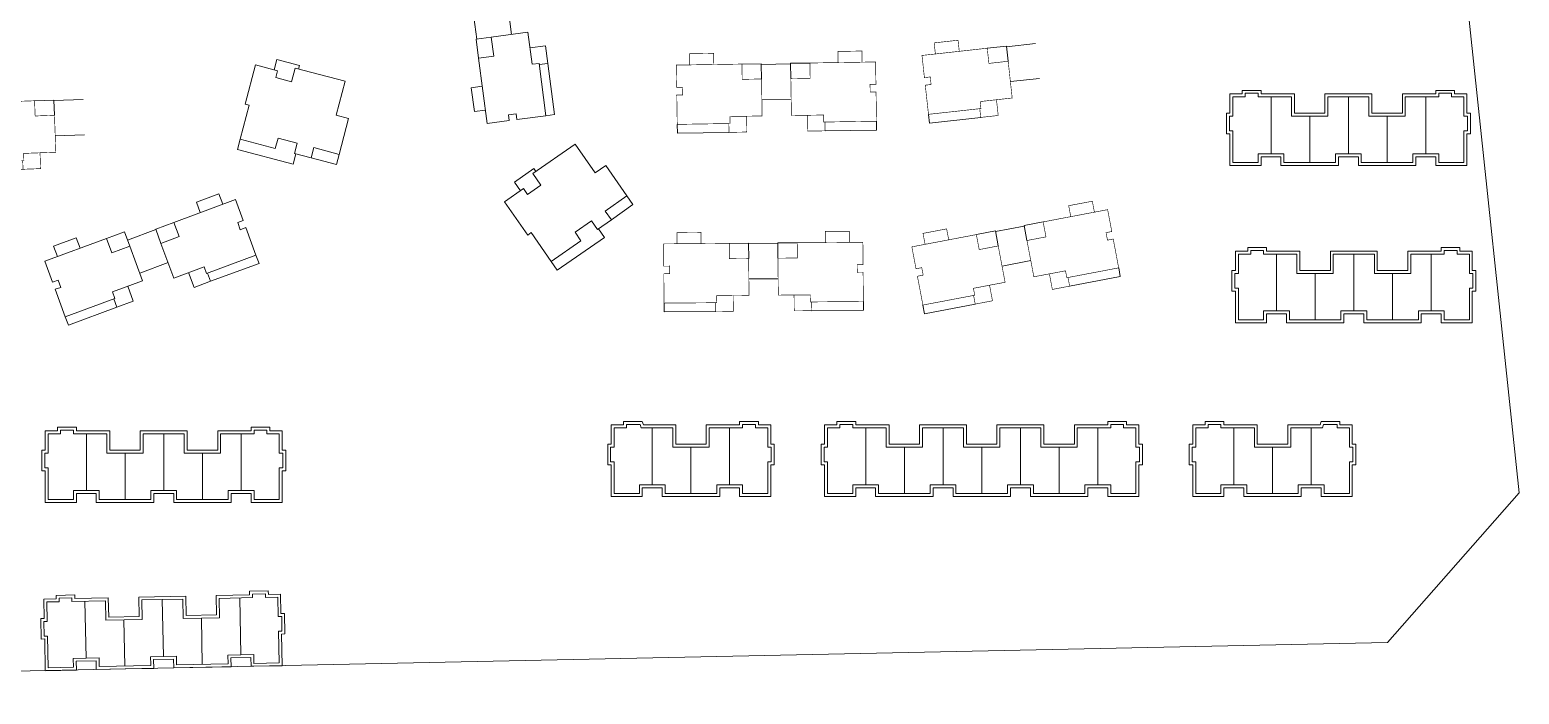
# Model space of a CAD drawing. Extents: x 110900 to 173900, y 7197 to 51694.
# Drawn here: x 116279 to 118819, y 13488 to 14620 of the extents above; entities that cross this region are included whole.
import ezdxf

# ---------------------------------------------------------------- set-up
doc = ezdxf.new("R2010")
doc.units = 0
doc.header["$LTSCALE"] = 1000
doc.header["$MEASUREMENT"] = 0
doc.layers.add('140', color=2, linetype='Continuous', lineweight=5)
doc.layers.add('DingDianTu', color=5, linetype='Continuous', lineweight=0)

# ---------------------------------------------------------------- blocks, each defined once
blk = doc.blocks.new('dafasfd')
at = {"layer": 'DingDianTu', "color": 7, "const_width": 100}
blk.add_lwpolyline([(36368038, 16363912), (36368954, 16361479), (36372042, 16362641), (36374261, 16356745), (36369114, 16354807), (36369537, 16353684), (36361113, 16350514), (36359352, 16355194), (36360288, 16355546), (36359830, 16356763), (36358894, 16356410), (36357556, 16359967)], close=True, dxfattribs=at)
for points in [[(36363546, 16362221), (36362876, 16363999), (36359039, 16362555), (36359708, 16360777)], [(36371734, 16355794), (36372686, 16353267), (36369878, 16352210), (36369350, 16353614)]]:
    blk.add_lwpolyline(points, dxfattribs=at)
at = {"layer": 'DingDianTu', "color": 7}
for points in [[(36368038, 16363912), (36371127, 16365074), (36372042, 16362641)], [(36369878, 16352210), (36361642, 16349110), (36361113, 16350514)]]:
    blk.add_lwpolyline(points, dxfattribs=at)
blk = doc.blocks.new('*E30')
at = {"layer": 'DingDianTu', "color": 7, "xscale": 0.001000002024510444, "yscale": 0.001000000163912773, "zscale": 0.001, "rotation": 339.3761177849276}
blk.add_blockref('dafasfd', (22612.58, -20413.34), dxfattribs=at)
blk = doc.blocks.new('*E462')
at = {"layer": 'DingDianTu', "color": 7, "xscale": 0.001000002024510444, "yscale": 0.001000000163912773, "zscale": 0.001, "rotation": 339.3761177849276}
blk.add_blockref('dafasfd', (22612.58, -20413.34), dxfattribs=at)
blk = doc.blocks.new('*E461')
at = {"layer": 'DingDianTu', "color": 7, "xscale": 0.001000002024510444, "yscale": 0.001000000163912773, "zscale": 0.001, "rotation": 339.3761177849276}
blk.add_blockref('dafasfd', (22612.58, -20413.34), dxfattribs=at)
blk = doc.blocks.new('*E460')
at = {"layer": 'DingDianTu', "color": 7, "xscale": 0.001000002024510444, "yscale": 0.001000000163912773, "zscale": 0.001, "rotation": 339.3761177849276}
blk.add_blockref('dafasfd', (22612.58, -20413.34), dxfattribs=at)
blk = doc.blocks.new('*E459')
at = {"layer": 'DingDianTu', "color": 7, "xscale": 0.001000002024510444, "yscale": 0.001000000163912773, "zscale": 0.001, "rotation": 339.3761177849276}
blk.add_blockref('dafasfd', (22612.58, -20413.34), dxfattribs=at)
blk = doc.blocks.new('*E458')
at = {"layer": 'DingDianTu', "color": 7, "xscale": 0.001000002024510444, "yscale": 0.001000000163912773, "zscale": 0.001, "rotation": 339.3761177849276}
blk.add_blockref('dafasfd', (22612.58, -20413.34), dxfattribs=at)

msp = doc.modelspace()

# ---------------------------------------------------------------- linework, layer by layer
at = {"layer": '140', "color": 7}
for p, q in [((118819.5, 13831.2), (118410.9, 17685.5)), ((117094.1, 14661.8), (117100.6, 14612.3)), ((117034.6, 14654), (117041.2, 14604.4)), ((117065.9, 14607.7), (117128.4, 14615.9)), ((117128.4, 14615.9), (117135.6, 14561.4)), ((117040.2, 14604.3), (117065.9, 14607.7)), ((117044.5, 14571.6), (117040.2, 14604.3)), ((117070.3, 14575), (117065.9, 14607.7)), ((117131.9, 14589.2), (117158.7, 14592.7)), ((117158.7, 14592.7), (117162.6, 14563)), ((117994.6, 14596.9), (117944.9, 14591.4)), ((116646.2, 14493.6), (116663.8, 14560.3)), ((116663.8, 14560.3), (116701.5, 14550.4)), ((116700.3, 14569.3), (116695.7, 14551.9)), ((116738.9, 14559.1), (116700.3, 14569.3)), ((116737.4, 14553.3), (116738.9, 14559.1)), ((117044.5, 14571.6), (117070.3, 14575)), ((117059.2, 14460.5), (117044.5, 14571.6)), ((117135.6, 14561.4), (117147.5, 14563)), ((117147.5, 14563), (117159.3, 14473.7)), ((117162.6, 14563), (117147.8, 14561)), ((117162.6, 14563), (117174.2, 14475.7)), ((117576.7, 14562.1), (117526.7, 14561.3)), ((116701.5, 14550.4), (116698.4, 14538.8)), ((116698.4, 14538.8), (116725.5, 14531.6)), ((116725.5, 14531.6), (116731.6, 14554.9)), ((116731.6, 14554.9), (116816.7, 14532.5)), ((116816.7, 14532.5), (116801.5, 14474.4)), ((118001.2, 14537.3), (117951.5, 14531.8)), ((117050.8, 14524), (117031.9, 14521.5)), ((117031.9, 14521.5), (117037.3, 14480.8)), ((118326.1, 14477.9), (118326.1, 14510.9)), ((118326.1, 14510.9), (118347.1, 14510.9)), ((118347.1, 14510.9), (118347.1, 14516.9)), ((118347.1, 14516.9), (118379.1, 14516.9)), ((118352.1, 14505.9), (118352.1, 14511.9)), ((118352.1, 14511.9), (118374.1, 14511.9)), ((118374.1, 14511.9), (118374.1, 14505.9)), ((118379.1, 14516.9), (118379.1, 14510.9)), ((118379.1, 14510.9), (118436.1, 14510.9)), ((118436.1, 14510.9), (118436.1, 14477.9)), ((118488.1, 14477.9), (118488.1, 14510.9)), ((118488.1, 14510.9), (118568.1, 14510.9)), ((118568.1, 14510.9), (118568.1, 14477.9)), ((118620.1, 14477.9), (118620.1, 14510.9)), ((118620.1, 14510.9), (118677.1, 14510.9)), ((118677.1, 14510.9), (118677.1, 14516.9)), ((118677.1, 14516.9), (118709.1, 14516.9)), ((118704.1, 14511.9), (118682.1, 14511.9)), ((118682.1, 14511.9), (118682.1, 14505.9)), ((118704.1, 14505.9), (118704.1, 14511.9)), ((118709.1, 14516.9), (118709.1, 14510.9)), ((118709.1, 14510.9), (118730.1, 14510.9)), ((118730.1, 14510.9), (118730.1, 14477.9)), ((116370, 14501.3), (116320.1, 14499.5)), ((116637.7, 14433.7), (116653, 14491.8)), ((116653, 14491.8), (116646.2, 14493.6)), ((117037.3, 14480.8), (117056.1, 14483.3)), ((117577.6, 14502.1), (117527.6, 14501.3)), ((118331.1, 14472.9), (118331.1, 14505.9)), ((118331.1, 14505.9), (118352.1, 14505.9)), ((118374.1, 14505.9), (118431.1, 14505.9)), ((118396.1, 14408.9), (118396.1, 14505.9)), ((118431.1, 14505.9), (118431.1, 14472.9)), ((118493.1, 14472.9), (118493.1, 14505.9)), ((118493.1, 14505.9), (118528.1, 14505.9)), ((118528.1, 14408.9), (118528.1, 14505.9)), ((118528.1, 14408.9), (118528.1, 14505.9)), ((118528.1, 14408.9), (118528.1, 14505.9)), ((118528.1, 14408.9), (118528.1, 14505.9)), ((118563.1, 14505.9), (118528.1, 14505.9)), ((118563.1, 14472.9), (118563.1, 14505.9)), ((118682.1, 14505.9), (118625.1, 14505.9)), ((118625.1, 14505.9), (118625.1, 14472.9)), ((118660.1, 14408.9), (118660.1, 14505.9)), ((118725.1, 14505.9), (118704.1, 14505.9)), ((118725.1, 14472.9), (118725.1, 14505.9)), ((116801.5, 14474.4), (116822.7, 14468.9)), ((116822.7, 14468.9), (116806.7, 14407.9)), ((117096.8, 14465.5), (117059.2, 14460.5)), ((117108.4, 14477.1), (117095.5, 14475.4)), ((117095.5, 14475.4), (117096.8, 14465.5)), ((117109.7, 14467.2), (117108.4, 14477.1)), ((117159.3, 14473.7), (117109.7, 14467.2)), ((117174.2, 14475.7), (117159.3, 14473.7)), ((118320.1, 14442.9), (118320.1, 14477.9)), ((118320.1, 14477.9), (118326.1, 14477.9)), ((118325.1, 14447.9), (118325.1, 14472.9)), ((118325.1, 14472.9), (118331.1, 14472.9)), ((118431.1, 14472.9), (118493.1, 14472.9)), ((118436.1, 14477.9), (118488.1, 14477.9)), ((118462.1, 14472.9), (118462.1, 14393.9)), ((118462.1, 14472.9), (118462.1, 14393.9)), ((118625.1, 14472.9), (118563.1, 14472.9)), ((118568.1, 14477.9), (118620.1, 14477.9)), ((118594.1, 14472.9), (118594.1, 14393.9)), ((118594.1, 14472.9), (118594.1, 14393.9)), ((118731.1, 14472.9), (118725.1, 14472.9)), ((118730.1, 14477.9), (118736.1, 14477.9)), ((118731.1, 14447.9), (118731.1, 14472.9)), ((118736.1, 14477.9), (118736.1, 14442.9)), ((116372.2, 14441.3), (116322.3, 14439.5)), ((116633.2, 14416.3), (116637.7, 14433.7)), ((116697.7, 14418), (116637.7, 14433.7)), ((116702.3, 14435.4), (116697.7, 14418)), ((116735.2, 14426.7), (116702.3, 14435.4)), ((118326.1, 14442.9), (118320.1, 14442.9)), ((118331.1, 14447.9), (118325.1, 14447.9)), ((118326.1, 14388.9), (118326.1, 14442.9)), ((118331.1, 14393.9), (118331.1, 14447.9)), ((118725.1, 14393.9), (118725.1, 14447.9)), ((118725.1, 14447.9), (118731.1, 14447.9)), ((118736.1, 14442.9), (118730.1, 14442.9)), ((118730.1, 14442.9), (118730.1, 14388.9)), ((116727.9, 14391.4), (116633.2, 14416.3)), ((116732.5, 14408.8), (116727.9, 14391.4)), ((116730.6, 14409.3), (116735.2, 14426.7)), ((116758.6, 14402), (116730.6, 14409.3)), ((116763.2, 14419.4), (116758.6, 14402)), ((116806.7, 14407.9), (116763.2, 14419.4)), ((116806.7, 14407.9), (116802.1, 14390.5)), ((117137, 14375.2), (117209.3, 14425.4)), ((117209.3, 14425.4), (117243.5, 14376.2)), ((118418.1, 14408.9), (118374.1, 14408.9)), ((118374.1, 14408.9), (118374.1, 14393.9)), ((118418.1, 14393.9), (118418.1, 14408.9)), ((118528.1, 14408.9), (118506.1, 14408.9)), ((118506.1, 14408.9), (118506.1, 14396.4)), ((118528.1, 14408.9), (118550.1, 14408.9)), ((118550.1, 14408.9), (118550.1, 14396.4)), ((118638.1, 14393.9), (118638.1, 14408.9)), ((118638.1, 14408.9), (118682.1, 14408.9)), ((118682.1, 14408.9), (118682.1, 14393.9)), ((116802.1, 14390.5), (116758.6, 14402)), ((117138.5, 14383.5), (117105.7, 14360.7)), ((117141.9, 14378.6), (117138.5, 14383.5)), ((117243.5, 14376.2), (117261.6, 14388.7)), ((117261.6, 14388.7), (117297.5, 14337)), ((118379.1, 14388.9), (118326.1, 14388.9)), ((118374.1, 14393.9), (118331.1, 14393.9)), ((118413.1, 14403.9), (118379.1, 14403.9)), ((118379.1, 14403.9), (118379.1, 14388.9)), ((118413.1, 14388.9), (118413.1, 14403.9)), ((118462.1, 14388.9), (118413.1, 14388.9)), ((118506.1, 14393.9), (118418.1, 14393.9)), ((118511.1, 14388.9), (118462.1, 14388.9)), ((118506.1, 14396.4), (118506.1, 14393.9)), ((118545.1, 14403.9), (118511.1, 14403.9)), ((118511.1, 14403.9), (118511.1, 14388.9)), ((118545.1, 14388.9), (118545.1, 14403.9)), ((118643.1, 14388.9), (118545.1, 14388.9)), ((118550.1, 14396.4), (118550.1, 14393.9)), ((118550.1, 14393.9), (118638.1, 14393.9)), ((118677.1, 14403.9), (118643.1, 14403.9)), ((118643.1, 14403.9), (118643.1, 14388.9)), ((118677.1, 14388.9), (118677.1, 14403.9)), ((118730.1, 14388.9), (118677.1, 14388.9)), ((118682.1, 14393.9), (118725.1, 14393.9)), ((117105.7, 14360.7), (117115.9, 14345.9)), ((117127.7, 14339.5), (117150.7, 14355.5)), ((117150.7, 14355.5), (117137, 14375.2)), ((116629.7, 14330.8), (116524.6, 14292)), ((116563, 14326.5), (116601.5, 14340.7)), ((116601.5, 14340.7), (116608.1, 14322.9)), ((116642.8, 14295.2), (116629.7, 14330.8)), ((117088.8, 14327.1), (117120.9, 14349.4)), ((117120.9, 14349.4), (117127.7, 14339.5)), ((117297.5, 14337), (117260.6, 14311.3)), ((117297.5, 14337), (117307.8, 14322.2)), ((116569.6, 14308.7), (116563, 14326.5)), ((117128.2, 14270.4), (117088.8, 14327.1)), ((117260.6, 14311.3), (117270.9, 14296.5)), ((117307.8, 14322.2), (117270.9, 14296.5)), ((116445.7, 14261.8), (116494, 14279.6)), ((116524.6, 14292), (116493.7, 14280.6)), ((116493.7, 14280.6), (116502.7, 14256.2)), ((116524.6, 14292), (116533.6, 14267.6)), ((116633.5, 14291.7), (116642.8, 14295.2)), ((116638, 14279.5), (116633.5, 14291.7)), ((116647.3, 14283), (116638, 14279.5)), ((116664.7, 14236.1), (116647.3, 14283)), ((117236.8, 14294.8), (117208.9, 14275.3)), ((117247.1, 14280), (117236.8, 14294.8)), ((117270.9, 14296.5), (117247.1, 14280)), ((117248.7, 14281.1), (117259, 14266.3)), ((117975.2, 14285.6), (117926.1, 14276.3)), ((116304.5, 14225.6), (116409.6, 14264.4)), ((116358, 14265.6), (116319.5, 14251.4)), ((116364.6, 14247.8), (116358, 14265.6)), ((116409.6, 14264.4), (116440.5, 14275.9)), ((116409.6, 14264.4), (116418.6, 14240)), ((116440.5, 14275.9), (116449.5, 14251.5)), ((116533.6, 14267.6), (116502.7, 14256.2)), ((116502.7, 14256.2), (116524.5, 14197.1)), ((117134, 14274.4), (117128.2, 14270.4)), ((117168.2, 14225.2), (117134, 14274.4)), ((117219.1, 14260.6), (117168.2, 14225.2)), ((117259, 14266.3), (117178.5, 14210.4)), ((117208.9, 14275.3), (117219.1, 14260.6)), ((117555, 14255.9), (117505, 14255.5)), ((116319.5, 14251.4), (116326.1, 14233.6)), ((116418.6, 14240), (116449.5, 14251.5)), ((116449.5, 14251.5), (116471.4, 14192.4)), ((116580.3, 14204.9), (116664.7, 14236.1)), ((116669.9, 14222), (116664.7, 14236.1)), ((118335.4, 14209.9), (118335.4, 14242.9)), ((118335.4, 14242.9), (118356.4, 14242.9)), ((118340.4, 14204.9), (118340.4, 14237.9)), ((118340.4, 14237.9), (118361.4, 14237.9)), ((118356.4, 14242.9), (118356.4, 14248.9)), ((118356.4, 14248.9), (118388.4, 14248.9)), ((118361.4, 14237.9), (118361.4, 14243.9)), ((118361.4, 14243.9), (118383.4, 14243.9)), ((118383.4, 14243.9), (118383.4, 14237.9)), ((118383.4, 14237.9), (118440.4, 14237.9)), ((118388.4, 14248.9), (118388.4, 14242.9)), ((118388.4, 14242.9), (118445.4, 14242.9)), ((118405.4, 14140.9), (118405.4, 14237.9)), ((118440.4, 14237.9), (118440.4, 14204.9)), ((118445.4, 14242.9), (118445.4, 14209.9)), ((118497.4, 14209.9), (118497.4, 14242.9)), ((118497.4, 14242.9), (118577.4, 14242.9)), ((118502.4, 14204.9), (118502.4, 14237.9)), ((118502.4, 14237.9), (118537.4, 14237.9)), ((118537.4, 14140.9), (118537.4, 14237.9)), ((118537.4, 14140.9), (118537.4, 14237.9)), ((118537.4, 14140.9), (118537.4, 14237.9)), ((118537.4, 14140.9), (118537.4, 14237.9)), ((118572.4, 14237.9), (118537.4, 14237.9)), ((118572.4, 14204.9), (118572.4, 14237.9)), ((118577.4, 14242.9), (118577.4, 14209.9)), ((118629.4, 14209.9), (118629.4, 14242.9)), ((118629.4, 14242.9), (118686.4, 14242.9)), ((118691.4, 14237.9), (118634.4, 14237.9)), ((118634.4, 14237.9), (118634.4, 14204.9)), ((118669.4, 14140.9), (118669.4, 14237.9)), ((118686.4, 14242.9), (118686.4, 14248.9)), ((118686.4, 14248.9), (118718.4, 14248.9)), ((118713.4, 14243.9), (118691.4, 14243.9)), ((118691.4, 14243.9), (118691.4, 14237.9)), ((118713.4, 14237.9), (118713.4, 14243.9)), ((118734.4, 14237.9), (118713.4, 14237.9)), ((118718.4, 14248.9), (118718.4, 14242.9)), ((118718.4, 14242.9), (118739.4, 14242.9)), ((118734.4, 14204.9), (118734.4, 14237.9)), ((118739.4, 14242.9), (118739.4, 14209.9)), ((116317.7, 14190), (116304.5, 14225.6)), ((116466.5, 14205.5), (116514.8, 14223.4)), ((116524.5, 14197.1), (116576.1, 14216.2)), ((116549.8, 14206.5), (116559.2, 14181.1)), ((116576.1, 14216.2), (116580.3, 14204.9)), ((116587.3, 14191.5), (116582.1, 14205.6)), ((116587.3, 14191.5), (116669.9, 14222)), ((117178.5, 14210.4), (117168.2, 14225.2)), ((117986.4, 14226.7), (117937.3, 14217.3)), ((118329.4, 14174.9), (118329.4, 14209.9)), ((118329.4, 14209.9), (118335.4, 14209.9)), ((118334.4, 14179.9), (118334.4, 14204.9)), ((118334.4, 14204.9), (118340.4, 14204.9)), ((118440.4, 14204.9), (118502.4, 14204.9)), ((118445.4, 14209.9), (118497.4, 14209.9)), ((118471.4, 14204.9), (118471.4, 14125.9)), ((118471.4, 14204.9), (118471.4, 14125.9)), ((118634.4, 14204.9), (118572.4, 14204.9)), ((118577.4, 14209.9), (118629.4, 14209.9)), ((118603.4, 14204.9), (118603.4, 14125.9)), ((118603.4, 14204.9), (118603.4, 14125.9)), ((118740.4, 14204.9), (118734.4, 14204.9)), ((118739.4, 14209.9), (118745.4, 14209.9)), ((118740.4, 14179.9), (118740.4, 14204.9)), ((118745.4, 14209.9), (118745.4, 14174.9)), ((116327.1, 14193.4), (116317.7, 14190)), ((116322.2, 14177.8), (116331.6, 14181.2)), ((116339.5, 14130.9), (116322.2, 14177.8)), ((116331.6, 14181.2), (116327.1, 14193.4)), ((116471.4, 14192.4), (116419.8, 14173.3)), ((116446.1, 14183), (116455.4, 14157.7)), ((116559.2, 14181.1), (116587.3, 14191.5)), ((117555.4, 14195.9), (117505.4, 14195.5)), ((118340.4, 14179.9), (118334.4, 14179.9)), ((118340.4, 14125.9), (118340.4, 14179.9)), ((118734.4, 14125.9), (118734.4, 14179.9)), ((118734.4, 14179.9), (118740.4, 14179.9)), ((116424, 14162.1), (116339.5, 14130.9)), ((116419.8, 14173.3), (116424, 14162.1)), ((116427.3, 14147.3), (116422.1, 14161.4)), ((116455.4, 14157.7), (116427.3, 14147.3)), ((118335.4, 14174.9), (118329.4, 14174.9)), ((118335.4, 14120.9), (118335.4, 14174.9)), ((118745.4, 14174.9), (118739.4, 14174.9)), ((118739.4, 14174.9), (118739.4, 14120.9)), ((116344.7, 14116.8), (116339.5, 14130.9)), ((116427.3, 14147.3), (116344.7, 14116.8)), ((118383.4, 14125.9), (118340.4, 14125.9)), ((118427.4, 14140.9), (118383.4, 14140.9)), ((118383.4, 14140.9), (118383.4, 14125.9)), ((118422.4, 14135.9), (118388.4, 14135.9)), ((118388.4, 14135.9), (118388.4, 14120.9)), ((118422.4, 14120.9), (118422.4, 14135.9)), ((118427.4, 14125.9), (118427.4, 14140.9)), ((118515.4, 14125.9), (118427.4, 14125.9)), ((118537.4, 14140.9), (118515.4, 14140.9)), ((118515.4, 14140.9), (118515.4, 14128.4)), ((118515.4, 14128.4), (118515.4, 14125.9)), ((118554.4, 14135.9), (118520.4, 14135.9)), ((118520.4, 14135.9), (118520.4, 14120.9)), ((118537.4, 14140.9), (118559.4, 14140.9)), ((118554.4, 14120.9), (118554.4, 14135.9)), ((118559.4, 14140.9), (118559.4, 14128.4)), ((118559.4, 14128.4), (118559.4, 14125.9)), ((118559.4, 14125.9), (118647.4, 14125.9)), ((118647.4, 14125.9), (118647.4, 14140.9)), ((118647.4, 14140.9), (118691.4, 14140.9)), ((118686.4, 14135.9), (118652.4, 14135.9)), ((118652.4, 14135.9), (118652.4, 14120.9)), ((118686.4, 14120.9), (118686.4, 14135.9)), ((118691.4, 14140.9), (118691.4, 14125.9)), ((118691.4, 14125.9), (118734.4, 14125.9)), ((118388.4, 14120.9), (118335.4, 14120.9)), ((118471.4, 14120.9), (118422.4, 14120.9)), ((118520.4, 14120.9), (118471.4, 14120.9)), ((118652.4, 14120.9), (118554.4, 14120.9)), ((118739.4, 14120.9), (118686.4, 14120.9)), ((117291.7, 13946.6), (117291.7, 13952.6)), ((117291.7, 13952.6), (117323.7, 13952.6)), ((117323.7, 13952.6), (117325.5, 13946.6)), ((117489.7, 13946.6), (117489.7, 13952.6)), ((117489.7, 13952.6), (117521.7, 13952.6)), ((117521.7, 13952.6), (117521.7, 13946.6)), ((117655.7, 13946.6), (117655.7, 13952.6)), ((117655.7, 13952.6), (117687.7, 13952.6)), ((117687.7, 13952.6), (117687.7, 13946.6)), ((118117.7, 13946.6), (118117.7, 13952.6)), ((118117.7, 13952.6), (118149.7, 13952.6)), ((118149.7, 13952.6), (118149.7, 13946.6)), ((118315.7, 13952.6), (118283.7, 13952.6)), ((118283.7, 13952.6), (118283.7, 13946.6)), ((118315.7, 13946.6), (118315.7, 13952.6)), ((118481.7, 13952.6), (118480, 13946.6)), ((118513.7, 13952.6), (118481.7, 13952.6)), ((118513.7, 13946.6), (118513.7, 13952.6)), ((116326.4, 13936.7), (116305.4, 13936.7)), ((116305.4, 13936.7), (116305.4, 13903.7)), ((116310.4, 13898.7), (116310.4, 13931.7)), ((116310.4, 13931.7), (116331.4, 13931.7)), ((116358.4, 13942.7), (116326.4, 13942.7)), ((116326.4, 13942.7), (116326.4, 13936.7)), ((116331.4, 13931.7), (116331.4, 13937.7)), ((116331.4, 13937.7), (116353.4, 13937.7)), ((116353.4, 13937.7), (116353.4, 13931.7)), ((116353.4, 13931.7), (116410.4, 13931.7)), ((116358.4, 13936.7), (116358.4, 13942.7)), ((116415.4, 13936.7), (116358.4, 13936.7)), ((116375.4, 13834.7), (116375.4, 13931.7)), ((116410.4, 13931.7), (116410.4, 13898.7)), ((116415.4, 13903.7), (116415.4, 13936.7)), ((116547.4, 13936.7), (116467.4, 13936.7)), ((116467.4, 13936.7), (116467.4, 13903.7)), ((116472.4, 13898.7), (116472.4, 13931.7)), ((116472.4, 13931.7), (116507.4, 13931.7)), ((116507.4, 13834.7), (116507.4, 13931.7)), ((116507.4, 13834.7), (116507.4, 13931.7)), ((116542.4, 13931.7), (116507.4, 13931.7)), ((116507.4, 13834.7), (116507.4, 13931.7)), ((116507.4, 13834.7), (116507.4, 13931.7)), ((116542.4, 13898.7), (116542.4, 13931.7)), ((116547.4, 13903.7), (116547.4, 13936.7)), ((116656.4, 13936.7), (116599.4, 13936.7)), ((116599.4, 13936.7), (116599.4, 13903.7)), ((116661.4, 13931.7), (116604.4, 13931.7)), ((116604.4, 13931.7), (116604.4, 13898.7)), ((116639.4, 13834.7), (116639.4, 13931.7)), ((116688.4, 13942.7), (116656.4, 13942.7)), ((116656.4, 13942.7), (116656.4, 13936.7)), ((116683.4, 13937.7), (116661.4, 13937.7)), ((116661.4, 13937.7), (116661.4, 13931.7)), ((116683.4, 13931.7), (116683.4, 13937.7)), ((116704.4, 13931.7), (116683.4, 13931.7)), ((116688.4, 13936.7), (116688.4, 13942.7)), ((116709.4, 13936.7), (116688.4, 13936.7)), ((116704.4, 13898.7), (116704.4, 13931.7)), ((116709.4, 13903.7), (116709.4, 13936.7)), ((117270.7, 13913.6), (117270.7, 13946.6)), ((117270.7, 13946.6), (117291.7, 13946.6)), ((117275.7, 13908.6), (117275.7, 13941.6)), ((117275.7, 13941.6), (117296.7, 13941.6)), ((117296.7, 13941.6), (117296.7, 13947.6)), ((117296.7, 13947.6), (117320, 13947.6)), ((117320, 13947.6), (117321.7, 13941.6)), ((117321.7, 13941.6), (117375.7, 13941.6)), ((117325.5, 13946.6), (117380.7, 13946.6)), ((117340.7, 13844.6), (117340.7, 13941.6)), ((117375.7, 13941.6), (117375.7, 13908.6)), ((117380.7, 13946.6), (117380.7, 13913.6)), ((117432.7, 13913.6), (117432.7, 13946.6)), ((117432.7, 13946.6), (117489.7, 13946.6)), ((117437.7, 13908.6), (117437.7, 13941.6)), ((117437.7, 13941.6), (117494.7, 13941.6)), ((117472.7, 13844.6), (117472.7, 13941.6)), ((117494.7, 13941.6), (117494.7, 13947.6)), ((117494.7, 13947.6), (117516.7, 13947.6)), ((117516.7, 13947.6), (117516.7, 13941.6)), ((117516.7, 13941.6), (117537.7, 13941.6)), ((117521.7, 13946.6), (117542.7, 13946.6)), ((117537.7, 13941.6), (117537.7, 13908.6)), ((117542.7, 13946.6), (117542.7, 13913.6)), ((117634.7, 13913.6), (117634.7, 13946.6)), ((117634.7, 13946.6), (117655.7, 13946.6)), ((117639.7, 13908.6), (117639.7, 13941.6)), ((117639.7, 13941.6), (117660.7, 13941.6)), ((117660.7, 13941.6), (117660.7, 13947.6)), ((117660.7, 13947.6), (117682.7, 13947.6)), ((117682.7, 13947.6), (117682.7, 13941.6)), ((117682.7, 13941.6), (117739.7, 13941.6)), ((117687.7, 13946.6), (117744.7, 13946.6)), ((117704.7, 13844.6), (117704.7, 13941.6)), ((117739.7, 13941.6), (117739.7, 13908.6)), ((117744.7, 13946.6), (117744.7, 13913.6)), ((117796.7, 13913.6), (117796.7, 13946.6)), ((117796.7, 13946.6), (117876.7, 13946.6)), ((117801.7, 13908.6), (117801.7, 13941.6)), ((117801.7, 13941.6), (117871.7, 13941.6)), ((117836.7, 13844.6), (117836.7, 13941.6)), ((117836.7, 13844.6), (117836.7, 13941.6)), ((117871.7, 13941.6), (117871.7, 13908.6)), ((117876.7, 13946.6), (117876.7, 13913.6)), ((117928.7, 13913.6), (117928.7, 13946.6)), ((117928.7, 13946.6), (118008.7, 13946.6)), ((117933.7, 13908.6), (117933.7, 13941.6)), ((117933.7, 13941.6), (118003.7, 13941.6)), ((117968.7, 13844.6), (117968.7, 13941.6)), ((117968.7, 13844.6), (117968.7, 13941.6)), ((117968.7, 13844.6), (117968.7, 13941.6)), ((117968.7, 13844.6), (117968.7, 13941.6)), ((118003.7, 13941.6), (118003.7, 13908.6)), ((118008.7, 13946.6), (118008.7, 13913.6)), ((118060.7, 13913.6), (118060.7, 13946.6)), ((118060.7, 13946.6), (118117.7, 13946.6)), ((118065.7, 13908.6), (118065.7, 13941.6)), ((118065.7, 13941.6), (118122.7, 13941.6)), ((118100.7, 13844.6), (118100.7, 13941.6)), ((118122.7, 13941.6), (118122.7, 13947.6)), ((118122.7, 13947.6), (118144.7, 13947.6)), ((118144.7, 13947.6), (118144.7, 13941.6)), ((118144.7, 13941.6), (118165.7, 13941.6)), ((118149.7, 13946.6), (118170.7, 13946.6)), ((118165.7, 13941.6), (118165.7, 13908.6)), ((118170.7, 13946.6), (118170.7, 13913.6)), ((118283.7, 13946.6), (118262.7, 13946.6)), ((118262.7, 13946.6), (118262.7, 13913.6)), ((118288.7, 13941.6), (118267.7, 13941.6)), ((118267.7, 13941.6), (118267.7, 13908.6)), ((118310.7, 13947.6), (118288.7, 13947.6)), ((118288.7, 13947.6), (118288.7, 13941.6)), ((118310.7, 13941.6), (118310.7, 13947.6)), ((118367.7, 13941.6), (118310.7, 13941.6)), ((118372.7, 13946.6), (118315.7, 13946.6)), ((118332.7, 13844.6), (118332.7, 13941.6)), ((118367.7, 13908.6), (118367.7, 13941.6)), ((118372.7, 13913.6), (118372.7, 13946.6)), ((118480, 13946.6), (118424.7, 13946.6)), ((118424.7, 13946.6), (118424.7, 13913.6)), ((118483.7, 13941.6), (118429.7, 13941.6)), ((118429.7, 13941.6), (118429.7, 13908.6)), ((118464.7, 13844.6), (118464.7, 13941.6)), ((118485.5, 13947.6), (118483.7, 13941.6)), ((118508.7, 13947.6), (118485.5, 13947.6)), ((118508.7, 13941.6), (118508.7, 13947.6)), ((118529.7, 13941.6), (118508.7, 13941.6)), ((118534.7, 13946.6), (118513.7, 13946.6)), ((118529.7, 13908.6), (118529.7, 13941.6)), ((118534.7, 13913.6), (118534.7, 13946.6)), ((116305.4, 13903.7), (116299.4, 13903.7)), ((116299.4, 13903.7), (116299.4, 13868.7)), ((116304.4, 13873.7), (116304.4, 13898.7)), ((116304.4, 13898.7), (116310.4, 13898.7)), ((116410.4, 13898.7), (116472.4, 13898.7)), ((116467.4, 13903.7), (116415.4, 13903.7)), ((116441.4, 13898.7), (116441.4, 13819.7)), ((116441.4, 13898.7), (116441.4, 13819.7)), ((116604.4, 13898.7), (116542.4, 13898.7)), ((116599.4, 13903.7), (116547.4, 13903.7)), ((116573.4, 13898.7), (116573.4, 13819.7)), ((116573.4, 13898.7), (116573.4, 13819.7)), ((116710.4, 13898.7), (116704.4, 13898.7)), ((116715.4, 13903.7), (116709.4, 13903.7)), ((116710.4, 13873.7), (116710.4, 13898.7)), ((116715.4, 13868.7), (116715.4, 13903.7)), ((117264.7, 13878.6), (117264.7, 13913.6)), ((117264.7, 13913.6), (117270.7, 13913.6)), ((117269.7, 13883.6), (117269.7, 13908.6)), ((117269.7, 13908.6), (117275.7, 13908.6)), ((117375.7, 13908.6), (117437.7, 13908.6)), ((117380.7, 13913.6), (117432.7, 13913.6)), ((117406.7, 13908.6), (117406.7, 13829.6)), ((117537.7, 13908.6), (117543.7, 13908.6)), ((117542.7, 13913.6), (117548.7, 13913.6)), ((117543.7, 13908.6), (117543.7, 13883.6)), ((117548.7, 13913.6), (117548.7, 13878.6)), ((117628.7, 13878.6), (117628.7, 13913.6)), ((117628.7, 13913.6), (117634.7, 13913.6)), ((117633.7, 13883.6), (117633.7, 13908.6)), ((117633.7, 13908.6), (117639.7, 13908.6)), ((117739.7, 13908.6), (117801.7, 13908.6)), ((117744.7, 13913.6), (117796.7, 13913.6)), ((117770.7, 13908.6), (117770.7, 13829.6)), ((117770.7, 13908.6), (117770.7, 13829.6)), ((117871.7, 13908.6), (117933.7, 13908.6)), ((117876.7, 13913.6), (117928.7, 13913.6)), ((117902.7, 13908.6), (117902.7, 13829.6)), ((117902.7, 13908.6), (117902.7, 13829.6)), ((117902.7, 13908.6), (117902.7, 13829.6)), ((117902.7, 13908.6), (117902.7, 13829.6)), ((118003.7, 13908.6), (118065.7, 13908.6)), ((118008.7, 13913.6), (118060.7, 13913.6)), ((118034.7, 13908.6), (118034.7, 13829.6)), ((118034.7, 13908.6), (118034.7, 13829.6)), ((118034.7, 13908.6), (118034.7, 13829.6)), ((118034.7, 13908.6), (118034.7, 13829.6)), ((118165.7, 13908.6), (118171.7, 13908.6)), ((118170.7, 13913.6), (118176.7, 13913.6)), ((118171.7, 13908.6), (118171.7, 13883.6)), ((118176.7, 13913.6), (118176.7, 13878.6)), ((118262.7, 13913.6), (118256.7, 13913.6)), ((118256.7, 13913.6), (118256.7, 13878.6)), ((118267.7, 13908.6), (118261.7, 13908.6)), ((118261.7, 13908.6), (118261.7, 13883.6)), ((118429.7, 13908.6), (118367.7, 13908.6)), ((118424.7, 13913.6), (118372.7, 13913.6)), ((118398.7, 13908.6), (118398.7, 13829.6)), ((118535.7, 13908.6), (118529.7, 13908.6)), ((118540.7, 13913.6), (118534.7, 13913.6)), ((118535.7, 13883.6), (118535.7, 13908.6)), ((118540.7, 13878.6), (118540.7, 13913.6)), ((116310.4, 13873.7), (116304.4, 13873.7)), ((116310.4, 13819.7), (116310.4, 13873.7)), ((116704.4, 13819.7), (116704.4, 13873.7)), ((116704.4, 13873.7), (116710.4, 13873.7)), ((117270.7, 13878.6), (117264.7, 13878.6)), ((117275.7, 13883.6), (117269.7, 13883.6)), ((117270.7, 13824.6), (117270.7, 13878.6)), ((117275.7, 13829.6), (117275.7, 13883.6)), ((117543.7, 13883.6), (117537.7, 13883.6)), ((117537.7, 13883.6), (117537.7, 13829.6)), ((117548.7, 13878.6), (117542.7, 13878.6)), ((117542.7, 13878.6), (117542.7, 13824.6)), ((117634.7, 13878.6), (117628.7, 13878.6)), ((117639.7, 13883.6), (117633.7, 13883.6)), ((117634.7, 13824.6), (117634.7, 13878.6)), ((117639.7, 13829.6), (117639.7, 13883.6)), ((118171.7, 13883.6), (118165.7, 13883.6)), ((118165.7, 13883.6), (118165.7, 13829.6)), ((118176.7, 13878.6), (118170.7, 13878.6)), ((118170.7, 13878.6), (118170.7, 13824.6)), ((118256.7, 13878.6), (118262.7, 13878.6)), ((118261.7, 13883.6), (118267.7, 13883.6)), ((118262.7, 13878.6), (118262.7, 13824.6)), ((118267.7, 13883.6), (118267.7, 13829.6)), ((118529.7, 13829.6), (118529.7, 13883.6)), ((118529.7, 13883.6), (118535.7, 13883.6)), ((118534.7, 13824.6), (118534.7, 13878.6)), ((118534.7, 13878.6), (118540.7, 13878.6)), ((116299.4, 13868.7), (116305.4, 13868.7)), ((116305.4, 13868.7), (116305.4, 13814.7)), ((116709.4, 13814.7), (116709.4, 13868.7)), ((116709.4, 13868.7), (116715.4, 13868.7)), ((116397.4, 13834.7), (116353.4, 13834.7)), ((116353.4, 13834.7), (116353.4, 13819.7)), ((116358.4, 13814.7), (116358.4, 13829.7)), ((116358.4, 13829.7), (116392.4, 13829.7)), ((116392.4, 13829.7), (116392.4, 13814.7)), ((116397.4, 13819.7), (116397.4, 13834.7)), ((116507.4, 13834.7), (116485.4, 13834.7)), ((116485.4, 13834.7), (116485.4, 13822.2)), ((116485.4, 13822.2), (116485.4, 13819.7)), ((116490.4, 13814.7), (116490.4, 13829.7)), ((116490.4, 13829.7), (116524.4, 13829.7)), ((116507.4, 13834.7), (116529.4, 13834.7)), ((116524.4, 13829.7), (116524.4, 13814.7)), ((116529.4, 13834.7), (116529.4, 13822.2)), ((116529.4, 13822.2), (116529.4, 13819.7)), ((116617.4, 13819.7), (116617.4, 13834.7)), ((116617.4, 13834.7), (116661.4, 13834.7)), ((116622.4, 13814.7), (116622.4, 13829.7)), ((116622.4, 13829.7), (116656.4, 13829.7)), ((116656.4, 13829.7), (116656.4, 13814.7)), ((116661.4, 13834.7), (116661.4, 13819.7)), ((117323.7, 13824.6), (117270.7, 13824.6)), ((117318.7, 13829.6), (117275.7, 13829.6)), ((117362.7, 13844.6), (117318.7, 13844.6)), ((117318.7, 13844.6), (117318.7, 13829.6)), ((117357.7, 13839.6), (117323.7, 13839.6)), ((117323.7, 13839.6), (117323.7, 13824.6)), ((117357.7, 13824.6), (117357.7, 13839.6)), ((117455.7, 13824.6), (117357.7, 13824.6)), ((117362.7, 13829.6), (117362.7, 13844.6)), ((117450.7, 13829.6), (117362.7, 13829.6)), ((117494.7, 13844.6), (117450.7, 13844.6)), ((117450.7, 13844.6), (117450.7, 13829.6)), ((117489.7, 13839.6), (117455.7, 13839.6)), ((117455.7, 13839.6), (117455.7, 13824.6)), ((117489.7, 13824.6), (117489.7, 13839.6)), ((117542.7, 13824.6), (117489.7, 13824.6)), ((117494.7, 13829.6), (117494.7, 13844.6)), ((117537.7, 13829.6), (117494.7, 13829.6)), ((117687.7, 13824.6), (117634.7, 13824.6)), ((117682.7, 13829.6), (117639.7, 13829.6)), ((117726.7, 13844.6), (117682.7, 13844.6)), ((117682.7, 13844.6), (117682.7, 13829.6)), ((117721.7, 13839.6), (117687.7, 13839.6)), ((117687.7, 13839.6), (117687.7, 13824.6)), ((117721.7, 13824.6), (117721.7, 13839.6)), ((117770.7, 13824.6), (117721.7, 13824.6)), ((117726.7, 13829.6), (117726.7, 13844.6)), ((117814.7, 13829.6), (117726.7, 13829.6)), ((117819.7, 13824.6), (117770.7, 13824.6)), ((117858.7, 13844.6), (117814.7, 13844.6)), ((117814.7, 13844.6), (117814.7, 13832.1)), ((117814.7, 13832.1), (117814.7, 13829.6)), ((117853.7, 13839.6), (117819.7, 13839.6)), ((117819.7, 13839.6), (117819.7, 13824.6)), ((117853.7, 13824.6), (117853.7, 13839.6)), ((117951.7, 13824.6), (117853.7, 13824.6)), ((117858.7, 13829.6), (117858.7, 13844.6)), ((117897.7, 13829.6), (117858.7, 13829.6)), ((117946.7, 13829.6), (117897.7, 13829.6)), ((117990.7, 13844.6), (117946.7, 13844.6)), ((117946.7, 13844.6), (117946.7, 13829.6)), ((117985.7, 13839.6), (117951.7, 13839.6)), ((117951.7, 13839.6), (117951.7, 13824.6)), ((117985.7, 13824.6), (117985.7, 13839.6)), ((118083.7, 13824.6), (117985.7, 13824.6)), ((117990.7, 13832.1), (117990.7, 13844.6)), ((117990.7, 13829.6), (117990.7, 13832.1)), ((118078.7, 13829.6), (117990.7, 13829.6)), ((118122.7, 13844.6), (118078.7, 13844.6)), ((118078.7, 13844.6), (118078.7, 13829.6)), ((118117.7, 13839.6), (118083.7, 13839.6)), ((118083.7, 13839.6), (118083.7, 13824.6)), ((118117.7, 13824.6), (118117.7, 13839.6)), ((118170.7, 13824.6), (118117.7, 13824.6)), ((118122.7, 13829.6), (118122.7, 13844.6)), ((118165.7, 13829.6), (118122.7, 13829.6)), ((118262.7, 13824.6), (118315.7, 13824.6)), ((118267.7, 13829.6), (118310.7, 13829.6)), ((118310.7, 13829.6), (118310.7, 13844.6)), ((118310.7, 13844.6), (118354.7, 13844.6)), ((118315.7, 13824.6), (118315.7, 13839.6)), ((118315.7, 13839.6), (118349.7, 13839.6)), ((118349.7, 13839.6), (118349.7, 13824.6)), ((118349.7, 13824.6), (118447.7, 13824.6)), ((118354.7, 13844.6), (118354.7, 13829.6)), ((118354.7, 13829.6), (118442.7, 13829.6)), ((118442.7, 13829.6), (118442.7, 13844.6)), ((118442.7, 13844.6), (118486.7, 13844.6)), ((118447.7, 13824.6), (118447.7, 13839.6)), ((118447.7, 13839.6), (118481.7, 13839.6)), ((118481.7, 13839.6), (118481.7, 13824.6)), ((118481.7, 13824.6), (118534.7, 13824.6)), ((118486.7, 13844.6), (118486.7, 13829.6)), ((118486.7, 13829.6), (118529.7, 13829.6)), ((118594.6, 13575.9), (118819.5, 13831.2)), ((116305.4, 13814.7), (116358.4, 13814.7)), ((116353.4, 13819.7), (116310.4, 13819.7)), ((116392.4, 13814.7), (116490.4, 13814.7)), ((116485.4, 13819.7), (116397.4, 13819.7)), ((116524.4, 13814.7), (116573.4, 13814.7)), ((116529.4, 13819.7), (116617.4, 13819.7)), ((116573.4, 13814.7), (116622.4, 13814.7)), ((116656.4, 13814.7), (116709.4, 13814.7)), ((116661.4, 13819.7), (116704.4, 13819.7)), ((116302.8, 13649.8), (116323.8, 13650.2)), ((116303.5, 13616.8), (116302.8, 13649.8)), ((116307.9, 13644.9), (116328.9, 13645.4)), ((116308.6, 13611.9), (116307.9, 13644.9)), ((116323.7, 13656.2), (116355.7, 13656.9)), ((116323.8, 13650.2), (116323.7, 13656.2)), ((116328.8, 13651.3), (116350.8, 13651.8)), ((116328.9, 13645.4), (116328.8, 13651.3)), ((116350.8, 13651.8), (116350.9, 13645.8)), ((116350.9, 13645.8), (116407.9, 13647)), ((116355.7, 13656.9), (116355.8, 13650.9)), ((116355.8, 13650.9), (116412.8, 13652.1)), ((116375, 13549.3), (116372.9, 13646.3)), ((116407.9, 13647), (116408.6, 13614)), ((116412.8, 13652.1), (116413.5, 13619.1)), ((116464.8, 13653.2), (116544.8, 13654.9)), ((116465.5, 13620.2), (116464.8, 13653.2)), ((116469.9, 13648.3), (116504.9, 13649)), ((116470.6, 13615.3), (116469.9, 13648.3)), ((116539.9, 13649.8), (116504.9, 13649)), ((116506.9, 13552.1), (116504.9, 13649)), ((116506.9, 13552.1), (116504.9, 13649)), ((116506.9, 13552.1), (116504.9, 13649)), ((116506.9, 13552.1), (116504.9, 13649)), ((116540.6, 13616.8), (116539.9, 13649.8)), ((116544.8, 13654.9), (116545.5, 13621.9)), ((116596.8, 13656), (116653.8, 13657.2)), ((116597.5, 13623), (116596.8, 13656)), ((116658.9, 13652.3), (116601.9, 13651.1)), ((116601.9, 13651.1), (116602.6, 13618.1)), ((116638.9, 13554.8), (116636.9, 13651.8)), ((116653.6, 13663.2), (116685.6, 13663.8)), ((116653.8, 13657.2), (116653.6, 13663.2)), ((116680.7, 13658.7), (116658.7, 13658.3)), ((116658.7, 13658.3), (116658.9, 13652.3)), ((116680.9, 13652.7), (116680.7, 13658.7)), ((116701.9, 13653.2), (116680.9, 13652.7)), ((116685.6, 13663.8), (116685.8, 13657.8)), ((116685.8, 13657.8), (116706.8, 13658.3)), ((116702.6, 13620.2), (116701.9, 13653.2)), ((116706.8, 13658.3), (116707.4, 13625.3)), ((116413.5, 13619.1), (116465.5, 13620.2)), ((116602.6, 13618.1), (116540.6, 13616.8)), ((116545.5, 13621.9), (116597.5, 13623)), ((116571.6, 13617.4), (116573.2, 13538.5)), ((116571.6, 13617.4), (116573.2, 13538.5)), ((116708.6, 13620.3), (116702.6, 13620.2)), ((116707.4, 13625.3), (116713.4, 13625.4)), ((116709.1, 13595.3), (116708.6, 13620.3)), ((116713.4, 13625.4), (116714.2, 13590.4)), ((116297.5, 13616.7), (116303.5, 13616.8)), ((116298.3, 13581.7), (116297.5, 13616.7)), ((116302.6, 13611.8), (116308.6, 13611.9)), ((116303.2, 13586.8), (116302.6, 13611.8)), ((116408.6, 13614), (116470.6, 13615.3)), ((116439.6, 13614.7), (116441.3, 13535.7)), ((116439.6, 13614.7), (116441.3, 13535.7)), ((116703.1, 13595.2), (116709.1, 13595.3)), ((116704.2, 13541.2), (116703.1, 13595.2)), ((114394.5, 13487.7), (118594.6, 13575.9)), ((116304.3, 13581.8), (116298.3, 13581.7)), ((116309.2, 13586.9), (116303.2, 13586.8)), ((116305.4, 13527.8), (116304.3, 13581.8)), ((116310.3, 13532.9), (116309.2, 13586.9)), ((116714.2, 13590.4), (116708.2, 13590.3)), ((116708.2, 13590.3), (116709.3, 13536.3)), ((116397, 13549.8), (116353, 13548.8)), ((116353, 13548.8), (116353.3, 13533.8)), ((116392.1, 13544.7), (116358.1, 13543.9)), ((116358.1, 13543.9), (116358.4, 13528.9)), ((116392.4, 13529.7), (116392.1, 13544.7)), ((116397.3, 13534.8), (116397, 13549.8)), ((116506.9, 13552.1), (116484.9, 13551.6)), ((116484.9, 13551.6), (116485.2, 13539.1)), ((116524, 13547.4), (116490, 13546.7)), ((116490, 13546.7), (116490.4, 13531.7)), ((116506.9, 13552.1), (116528.9, 13552.5)), ((116524.4, 13532.4), (116524, 13547.4)), ((116528.9, 13552.5), (116529.2, 13540)), ((116616.9, 13554.4), (116660.9, 13555.3)), ((116617.2, 13539.4), (116616.9, 13554.4)), ((116656, 13550.2), (116622, 13549.5)), ((116622, 13549.5), (116622.3, 13534.5)), ((116656.3, 13535.2), (116656, 13550.2)), ((116660.9, 13555.3), (116661.2, 13540.3)), ((116661.2, 13540.3), (116704.2, 13541.2)), ((116358.4, 13528.9), (116305.4, 13527.8)), ((116353.3, 13533.8), (116310.3, 13532.9)), ((116441.4, 13530.7), (116392.4, 13529.7)), ((116485.3, 13536.6), (116397.3, 13534.8)), ((116490.4, 13531.7), (116441.4, 13530.7)), ((116485.2, 13539.1), (116485.3, 13536.6)), ((116622.3, 13534.5), (116524.4, 13532.4)), ((116529.2, 13540), (116529.2, 13537.5)), ((116529.2, 13537.5), (116617.2, 13539.4)), ((116709.3, 13536.3), (116656.3, 13535.2))]:
    msp.add_line(p, q, dxfattribs=at)

# ---------------------------------------------------------------- block references
at = {"layer": '140', "color": 7, "yscale": 10.00000000931323, "zscale": 10}
for name, p, xscale, rotation in [('*E458', (-522117.5, 124047.5), 10.00000000932719, 6.304641745410493), ('*E459', (-509420.1, 183671.8), 10.00000000925849, 0.9133266982641551), ('*E30', (-514001.5, 170561.3), 10.00000000930799, 2.102581703969761), ('*E460', (-528692.3, 73818.3), 10.00000000934832, 10.74775330222458), ('*E462', (-508099.1, 188267.5), 10.00000000935996, 0.4649038298272582)]:
    msp.add_blockref(name, p, dxfattribs=dict(at, xscale=xscale, rotation=rotation))
at = {"layer": '140', "color": 7, "extrusion": (0, 0, -1), "yscale": 10.00000000931323, "zscale": -10}
for name, p, xscale, rotation in [('*E458', (-738814.3, 203571), 10.00000000925849, 359.0866733017359), ('*E459', (-697801, 306625.5), 10.00000000934832, 349.2522466977754), ('*E461', (-740252.8, 198397), 10.00000000935996, 359.5350961701727)]:
    msp.add_blockref(name, p, dxfattribs=dict(at, xscale=xscale, rotation=rotation))

doc.saveas('drawing.dxf')
